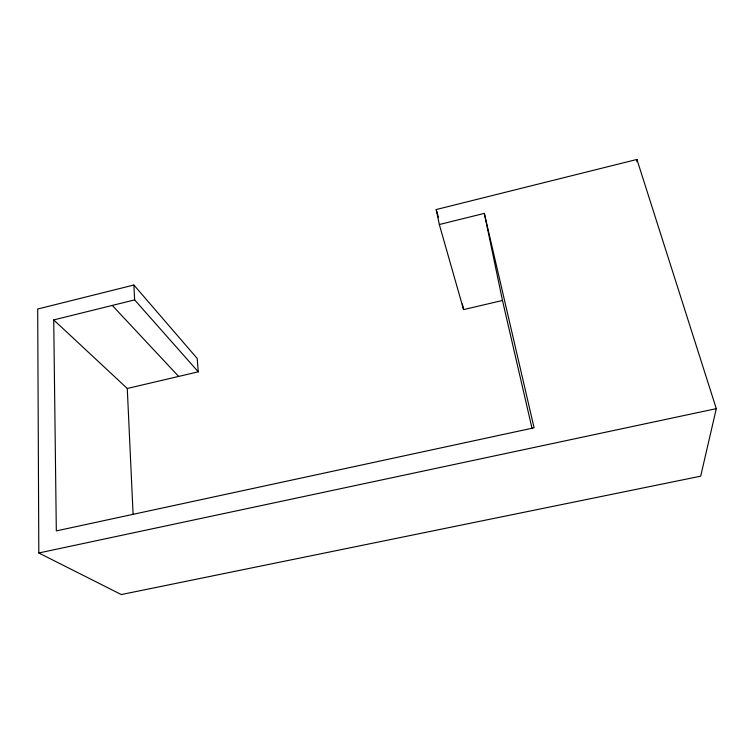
<?xml version="1.0" encoding="UTF-8"?>
<svg xmlns="http://www.w3.org/2000/svg" width="754" height="754" viewBox="0 0 754 754"><rect width="100%" height="100%" fill="white"/><g stroke="black" fill="none" stroke-linecap="round" stroke-linejoin="round"><path stroke-width="1.13" d="M636.857 161.78L636.923 159.443L436.217 209.546L439.328 224.522L463.559 309.602L502.475 300.469L484.332 213.391L439.328 224.522M636.923 159.443L716.3 408.64L700.683 476.179L121.29 594.557L38.812 552.984L37.7 309.017L133.873 285.012L197.19 358.452L198.264 371.826L127.275 388.48L53.723 319.922L134.646 299.894L198.264 371.826M38.812 552.984L716.3 408.64M112.271 305.436L178.66 376.425M436.217 209.546L438.442 217.416M484.332 213.391L534.096 427.791L56.314 530.901L53.723 319.922M502.475 300.469L532.117 428.734M462.372 303.975L463.559 309.602M133.873 285.012L134.646 299.894M127.275 388.48L133.09 514.285"/></g></svg>
